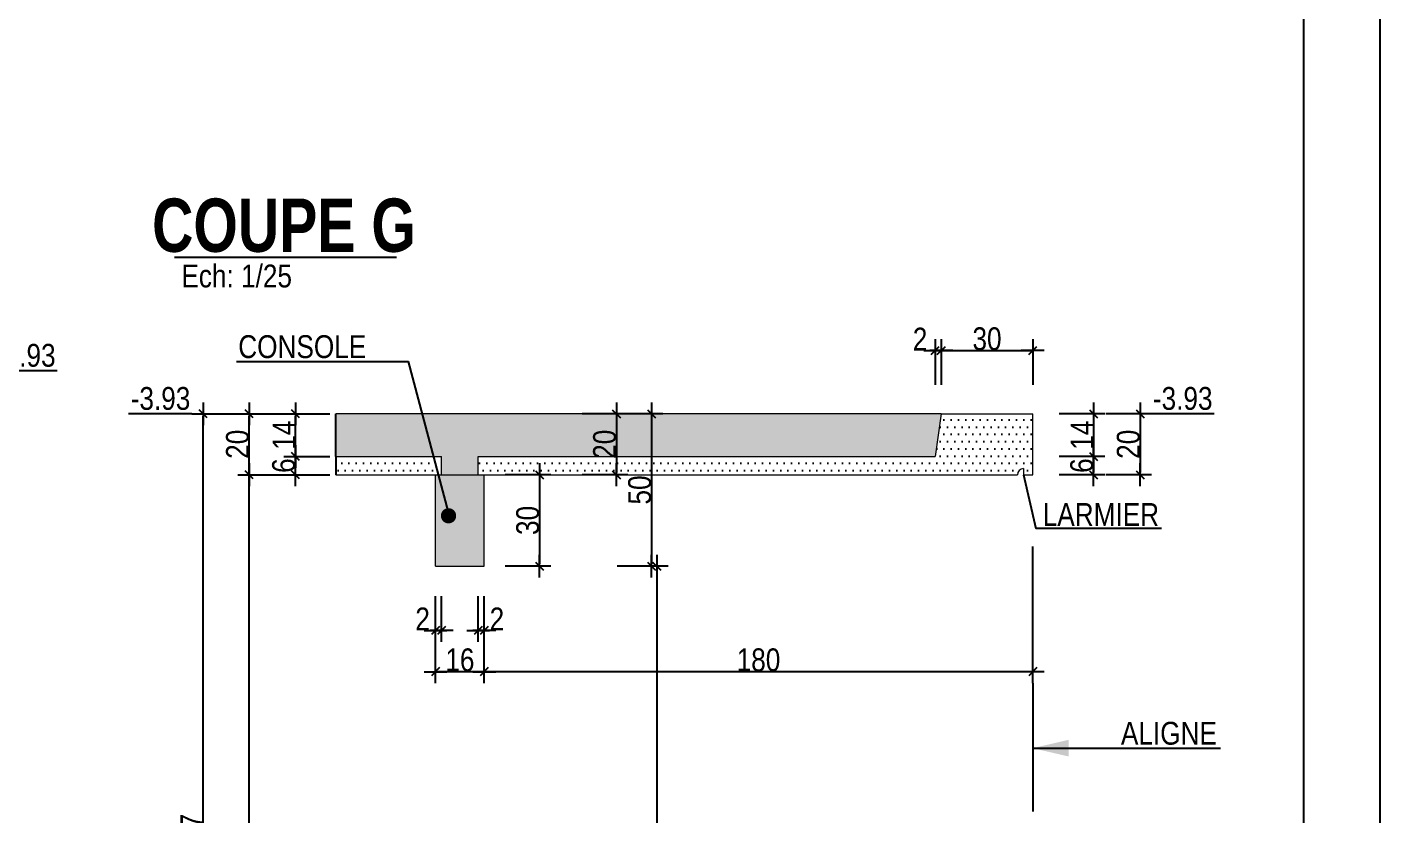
# Model space of a CAD drawing. Header units: millimetres. Extents: x 0 to 26138, y -32652 to 0.
# Drawn here: x 25250 to 26138, y -29892 to -29374 of the extents above; entities that cross this region are included whole.
import ezdxf
from ezdxf.enums import TextEntityAlignment as Align

# ---------------------------------------------------------------- set-up
doc = ezdxf.new("R2010")
doc.units = ezdxf.units.MM
for name, color, linetype in [('01-Cad  2', 1, 'Continuous'), ('01_cote_gen', 4, 'Continuous'), ('01_linteaux', 2, 'Continuous'), ('01_poch_BN', 9, 'Continuous'), ('01_poch_murs', 253, 'Continuous'), ('01_texte', 230, 'Continuous'), ('AA_COTES', 2, 'Continuous')]:
    doc.layers.add(name, color=color, linetype=linetype)
doc.layers.add('01_murs_coup', color=5, linetype='Continuous', lineweight=60)
doc.styles.add('ARIAL NA', font='ARIALN.TTF')
doc.styles.add('impact', font='impact.ttf')
doc.styles.add('STYLE2', font='ARIALN.TTF')
doc.dimstyles.new('JB25', dxfattribs={"dimscale": 0.1, "dimtxt": 150, "dimasz": 15, "dimexe": 0.1, "dimexo": 0.1, "dimgap": 0.09, "dimtad": 1, "dimdec": 1, "dimlfac": 0.5, "dimdsep": 46, "dimtxsty": 'STYLE2', "dimblk1": 'BOND_G', "dimblk2": 'BOND_D', "dimsah": 1, "dimcen": 1.5, "dimdle": 0.01, "dimse1": 1, "dimse2": 1, "dimclrd": 4, "dimclre": 2, "dimclrt": 6, "dimazin": 2, "dimtfac": 2.333333, "dimtdec": 1, "dimtix": 1, "dimtmove": 2, "dimatfit": 3, "dimldrblk": 'BOND_G', "dimfxl": 1, "dimtolj": 1, "dimtzin": 0, "dimarcsym": 0})

# ---------------------------------------------------------------- blocks, each defined once
blk = doc.blocks.new('BOND_G')
at = {"layer": 'AA_COTES', "color": 0}
for p, q in [((0, -5), (0, 15)), ((5, 0), (-5, 0)), ((1.77, 1.77), (-1.77, -1.77))]:
    blk.add_line(p, q, dxfattribs=at)
blk = doc.blocks.new('BOND_D')
at = {"layer": 'AA_COTES', "color": 0}
for p, q in [((5, 0), (-5, 0)), ((-1.77, -1.77), (1.77, 1.77)), ((0, 5), (0, -15))]:
    blk.add_line(p, q, dxfattribs=at)
blk = doc.blocks.new('*D3329')
at = {"layer": '01_cote_gen', "color": 4, "lineweight": -2, "ltscale": 2, "transparency": 16777216}
blk.add_line((25548.62, -29797.68), (25519.62, -29797.68), dxfattribs=at)
at = {"layer": 'Defpoints', "color": 0, "ltscale": 2, "transparency": 16777216}
for p in [(25518.12, -29728.36), (25550.12, -29728.36), (25518.12, -29797.68)]:
    blk.add_point(p, dxfattribs=at)
at = {"layer": '01_cote_gen', "color": 4, "lineweight": -2, "ltscale": 2, "transparency": 16777216, "xscale": 1.5, "yscale": 1.5, "zscale": 1.5, "rotation": 180}
blk.add_blockref('BOND_D', (25518.12, -29797.68), dxfattribs=at)
at = {"layer": '01_cote_gen', "color": 4, "lineweight": -2, "ltscale": 2, "transparency": 16777216, "xscale": 1.5, "yscale": 1.5, "zscale": 1.5}
blk.add_blockref('BOND_G', (25550.12, -29797.68), dxfattribs=at)
at = {"layer": '01_cote_gen', "color": 6, "lineweight": 0, "ltscale": 2, "transparency": 16777216, "insert": (25534.12, -29790.01), "char_height": 15, "attachment_point": 5, "style": 'STYLE2'}
blk.add_mtext('\\A1;16', dxfattribs=at)
blk = doc.blocks.new('*D3330')
at = {"layer": '01_cote_gen', "color": 4, "lineweight": -2, "ltscale": 2, "transparency": 16777216}
blk.add_line((25548.62, -29770.6), (25547.62, -29770.6), dxfattribs=at)
at = {"layer": 'Defpoints', "color": 0, "ltscale": 2, "transparency": 16777216}
for p in [(25546.12, -29668.36), (25550.12, -29668.36), (25546.12, -29770.6)]:
    blk.add_point(p, dxfattribs=at)
at = {"layer": '01_cote_gen', "color": 4, "lineweight": -2, "ltscale": 2, "transparency": 16777216, "xscale": 1.5, "yscale": 1.5, "zscale": 1.5, "rotation": 180}
blk.add_blockref('BOND_D', (25546.12, -29770.6), dxfattribs=at)
at = {"layer": '01_cote_gen', "color": 4, "lineweight": -2, "ltscale": 2, "transparency": 16777216, "xscale": 1.5, "yscale": 1.5, "zscale": 1.5}
blk.add_blockref('BOND_G', (25550.12, -29770.6), dxfattribs=at)
at = {"layer": '01_cote_gen', "color": 6, "lineweight": 0, "ltscale": 2, "transparency": 16777216, "insert": (25558.43, -29763.06), "char_height": 15, "attachment_point": 5, "style": 'STYLE2'}
blk.add_mtext('\\A1;2', dxfattribs=at)
blk = doc.blocks.new('*D3331')
at = {"layer": '01_cote_gen', "color": 4, "lineweight": -2, "ltscale": 2, "transparency": 16777216}
blk.add_line((25520.62, -29770.6), (25519.62, -29770.6), dxfattribs=at)
at = {"layer": 'Defpoints', "color": 0, "ltscale": 2, "transparency": 16777216}
for p in [(25518.12, -29668.36), (25522.12, -29668.36), (25518.12, -29770.6)]:
    blk.add_point(p, dxfattribs=at)
at = {"layer": '01_cote_gen', "color": 4, "lineweight": -2, "ltscale": 2, "transparency": 16777216, "xscale": 1.5, "yscale": 1.5, "zscale": 1.5, "rotation": 180}
blk.add_blockref('BOND_D', (25518.12, -29770.6), dxfattribs=at)
at = {"layer": '01_cote_gen', "color": 4, "lineweight": -2, "ltscale": 2, "transparency": 16777216, "xscale": 1.5, "yscale": 1.5, "zscale": 1.5}
blk.add_blockref('BOND_G', (25522.12, -29770.6), dxfattribs=at)
at = {"layer": '01_cote_gen', "color": 6, "lineweight": 0, "ltscale": 2, "transparency": 16777216, "insert": (25509.66, -29763.06), "char_height": 15, "attachment_point": 5, "style": 'STYLE2'}
blk.add_mtext('\\A1;2', dxfattribs=at)
blk = doc.blocks.new('*D3332')
at = {"layer": '01_cote_gen', "color": 4, "lineweight": -2, "ltscale": 2, "transparency": 16777216}
blk.add_line((25908.62, -29797.68), (25551.62, -29797.68), dxfattribs=at)
at = {"layer": 'Defpoints', "color": 0, "ltscale": 2, "transparency": 16777216}
for p in [(25910.12, -29668.36), (25550.12, -29691.1), (25550.12, -29797.68)]:
    blk.add_point(p, dxfattribs=at)
at = {"layer": '01_cote_gen', "color": 4, "lineweight": -2, "ltscale": 2, "transparency": 16777216, "xscale": 1.5, "yscale": 1.5, "zscale": 1.5, "rotation": 180}
blk.add_blockref('BOND_D', (25550.12, -29797.68), dxfattribs=at)
at = {"layer": '01_cote_gen', "color": 4, "lineweight": -2, "ltscale": 2, "transparency": 16777216, "xscale": 1.5, "yscale": 1.5, "zscale": 1.5}
blk.add_blockref('BOND_G', (25910.12, -29797.68), dxfattribs=at)
at = {"layer": '01_cote_gen', "color": 6, "lineweight": 0, "ltscale": 2, "transparency": 16777216, "insert": (25730.12, -29790.01), "char_height": 15, "attachment_point": 5, "style": 'STYLE2'}
blk.add_mtext('\\A1;180', dxfattribs=at)
blk = doc.blocks.new('*D3309')
at = {"layer": '01_cote_gen', "color": 4, "lineweight": -2, "ltscale": 2, "transparency": 16777216}
blk.add_line((25851.62, -29586.82), (25908.62, -29586.82), dxfattribs=at)
at = {"layer": 'Defpoints', "color": 0, "ltscale": 2, "transparency": 16777216}
for p in [(25910.12, -29586.82), (25850.12, -29634.46), (25910.12, -29634.46)]:
    blk.add_point(p, dxfattribs=at)
at = {"layer": '01_cote_gen', "color": 4, "lineweight": -2, "ltscale": 2, "transparency": 16777216, "xscale": 1.5, "yscale": 1.5, "zscale": 1.5, "rotation": 180}
blk.add_blockref('BOND_G', (25850.12, -29586.82), dxfattribs=at)
at = {"layer": '01_cote_gen', "color": 4, "lineweight": -2, "ltscale": 2, "transparency": 16777216, "xscale": 1.5, "yscale": 1.5, "zscale": 1.5}
blk.add_blockref('BOND_D', (25910.12, -29586.82), dxfattribs=at)
at = {"layer": '01_cote_gen', "color": 6, "lineweight": 0, "ltscale": 2, "transparency": 16777216, "insert": (25880.12, -29579.15), "char_height": 15, "attachment_point": 5, "style": 'STYLE2'}
blk.add_mtext('\\A1;30', dxfattribs=at)
blk = doc.blocks.new('*D3310')
at = {"layer": '01_cote_gen', "color": 4, "lineweight": -2, "ltscale": 2, "transparency": 16777216}
blk.add_line((25847.62, -29586.82), (25848.62, -29586.82), dxfattribs=at)
at = {"layer": 'Defpoints', "color": 0, "ltscale": 2, "transparency": 16777216}
for p in [(25850.12, -29586.82), (25850.12, -29634.46), (25846.12, -29662.46)]:
    blk.add_point(p, dxfattribs=at)
at = {"layer": '01_cote_gen', "color": 4, "lineweight": -2, "ltscale": 2, "transparency": 16777216, "xscale": 1.5, "yscale": 1.5, "zscale": 1.5, "rotation": 180}
blk.add_blockref('BOND_G', (25846.12, -29586.82), dxfattribs=at)
at = {"layer": '01_cote_gen', "color": 4, "lineweight": -2, "ltscale": 2, "transparency": 16777216, "xscale": 1.5, "yscale": 1.5, "zscale": 1.5}
blk.add_blockref('BOND_D', (25850.12, -29586.82), dxfattribs=at)
at = {"layer": '01_cote_gen', "color": 6, "lineweight": 0, "ltscale": 2, "transparency": 16777216, "insert": (25836.16, -29579.28), "char_height": 15, "attachment_point": 5, "style": 'STYLE2'}
blk.add_mtext('\\A1;2', dxfattribs=at)
blk = doc.blocks.new('*D3311')
at = {"layer": '01_cote_gen', "color": 4, "lineweight": -2, "ltscale": 2, "transparency": 16777216}
blk.add_line((25980.6, -29629.86), (25980.6, -29666.86), dxfattribs=at)
at = {"layer": 'Defpoints', "color": 0, "ltscale": 2, "transparency": 16777216}
for p in [(25901.22, -29628.36), (25901.22, -29668.36), (25980.6, -29668.36)]:
    blk.add_point(p, dxfattribs=at)
at = {"layer": '01_cote_gen', "color": 4, "lineweight": -2, "ltscale": 2, "transparency": 16777216, "xscale": 1.5, "yscale": 1.5, "zscale": 1.5}
for name, p, rotation in [('BOND_G', (25980.6, -29628.36), 90), ('BOND_D', (25980.6, -29668.36), 270)]:
    blk.add_blockref(name, p, dxfattribs=dict(at, rotation=rotation))
at = {"layer": '01_cote_gen', "color": 6, "lineweight": 0, "ltscale": 2, "transparency": 16777216, "insert": (25972.93, -29648.36), "char_height": 15, "attachment_point": 5, "rotation": 90, "style": 'STYLE2'}
blk.add_mtext('\\A1;20', dxfattribs=at)
blk = doc.blocks.new('*D3312')
at = {"layer": '01_cote_gen', "color": 4, "lineweight": -2, "ltscale": 2, "transparency": 16777216}
blk.add_line((25949.99, -29629.86), (25949.99, -29654.86), dxfattribs=at)
at = {"layer": 'Defpoints', "color": 0, "ltscale": 2, "transparency": 16777216}
for p in [(25901.22, -29628.36), (25837.22, -29656.36), (25949.99, -29656.36)]:
    blk.add_point(p, dxfattribs=at)
at = {"layer": '01_cote_gen', "color": 4, "lineweight": -2, "ltscale": 2, "transparency": 16777216, "xscale": 1.5, "yscale": 1.5, "zscale": 1.5}
for name, p, rotation in [('BOND_G', (25949.99, -29628.36), 90), ('BOND_D', (25949.99, -29656.36), 270)]:
    blk.add_blockref(name, p, dxfattribs=dict(at, rotation=rotation))
at = {"layer": '01_cote_gen', "color": 6, "lineweight": 0, "ltscale": 2, "transparency": 16777216, "insert": (25942.45, -29642.36), "char_height": 15, "attachment_point": 5, "rotation": 90, "style": 'STYLE2'}
blk.add_mtext('\\A1;14', dxfattribs=at)
blk = doc.blocks.new('*D3313')
at = {"layer": '01_cote_gen', "color": 4, "lineweight": -2, "ltscale": 2, "transparency": 16777216}
blk.add_line((25949.99, -29657.86), (25949.99, -29666.86), dxfattribs=at)
at = {"layer": 'Defpoints', "color": 0, "ltscale": 2, "transparency": 16777216}
for p in [(25837.22, -29656.36), (25837.22, -29668.36), (25949.99, -29668.36)]:
    blk.add_point(p, dxfattribs=at)
at = {"layer": '01_cote_gen', "color": 4, "lineweight": -2, "ltscale": 2, "transparency": 16777216, "xscale": 1.5, "yscale": 1.5, "zscale": 1.5}
for name, p, rotation in [('BOND_G', (25949.99, -29656.36), 90), ('BOND_D', (25949.99, -29668.36), 270)]:
    blk.add_blockref(name, p, dxfattribs=dict(at, rotation=rotation))
at = {"layer": '01_cote_gen', "color": 6, "lineweight": 0, "ltscale": 2, "transparency": 16777216, "insert": (25942.32, -29662.36), "char_height": 15, "attachment_point": 5, "rotation": 90, "style": 'STYLE2'}
blk.add_mtext('\\A1;6', dxfattribs=at)
blk = doc.blocks.new('*D3314')
at = {"layer": '01_cote_gen', "color": 4, "lineweight": -2, "ltscale": 2, "transparency": 16777216}
blk.add_line((25426.17, -29666.86), (25426.17, -29657.86), dxfattribs=at)
at = {"layer": 'Defpoints', "color": 0, "ltscale": 2, "transparency": 16777216}
for p in [(25426.17, -29656.36), (25449, -29656.36), (25449, -29668.36)]:
    blk.add_point(p, dxfattribs=at)
at = {"layer": '01_cote_gen', "color": 4, "lineweight": -2, "ltscale": 2, "transparency": 16777216, "xscale": 1.5, "yscale": 1.5, "zscale": 1.5}
for name, p, rotation in [('BOND_D', (25426.17, -29656.36), 90), ('BOND_G', (25426.17, -29668.36), 270)]:
    blk.add_blockref(name, p, dxfattribs=dict(at, rotation=rotation))
at = {"layer": '01_cote_gen', "color": 6, "lineweight": 0, "ltscale": 2, "transparency": 16777216, "insert": (25418.5, -29662.36), "char_height": 15, "attachment_point": 5, "rotation": 90, "style": 'STYLE2'}
blk.add_mtext('\\A1;6', dxfattribs=at)
blk = doc.blocks.new('*D3315')
at = {"layer": '01_cote_gen', "color": 4, "lineweight": -2, "ltscale": 2, "transparency": 16777216}
blk.add_line((25426.17, -29654.86), (25426.17, -29629.86), dxfattribs=at)
at = {"layer": 'Defpoints', "color": 0, "ltscale": 2, "transparency": 16777216}
for p in [(25426.17, -29628.36), (25451.04, -29628.36), (25441.18, -29656.36)]:
    blk.add_point(p, dxfattribs=at)
at = {"layer": '01_cote_gen', "color": 4, "lineweight": -2, "ltscale": 2, "transparency": 16777216, "xscale": 1.5, "yscale": 1.5, "zscale": 1.5}
for name, p, rotation in [('BOND_D', (25426.17, -29628.36), 90), ('BOND_G', (25426.17, -29656.36), 270)]:
    blk.add_blockref(name, p, dxfattribs=dict(at, rotation=rotation))
at = {"layer": '01_cote_gen', "color": 6, "lineweight": 0, "ltscale": 2, "transparency": 16777216, "insert": (25418.63, -29642.36), "char_height": 15, "attachment_point": 5, "rotation": 90, "style": 'STYLE2'}
blk.add_mtext('\\A1;14', dxfattribs=at)
blk = doc.blocks.new('*D3333')
at = {"layer": '01_cote_gen', "color": 4, "lineweight": -2, "ltscale": 2, "transparency": 16777216}
blk.add_line((25636.83, -29629.86), (25636.83, -29666.86), dxfattribs=at)
at = {"layer": 'Defpoints', "color": 0, "ltscale": 2, "transparency": 16777216}
for p in [(25619.7, -29628.36), (25550.12, -29668.36), (25636.83, -29668.36)]:
    blk.add_point(p, dxfattribs=at)
at = {"layer": '01_cote_gen', "color": 4, "lineweight": -2, "ltscale": 2, "transparency": 16777216, "xscale": 1.5, "yscale": 1.5, "zscale": 1.5}
for name, p, rotation in [('BOND_G', (25636.83, -29628.36), 90), ('BOND_D', (25636.83, -29668.36), 270)]:
    blk.add_blockref(name, p, dxfattribs=dict(at, rotation=rotation))
at = {"layer": '01_cote_gen', "color": 6, "lineweight": 0, "ltscale": 2, "transparency": 16777216, "insert": (25629.16, -29648.36), "char_height": 15, "attachment_point": 5, "rotation": 90, "style": 'STYLE2'}
blk.add_mtext('\\A1;20', dxfattribs=at)
blk = doc.blocks.new('*D3334')
at = {"layer": '01_cote_gen', "color": 4, "lineweight": -2, "ltscale": 2, "transparency": 16777216}
blk.add_line((25586.35, -29669.86), (25586.35, -29726.86), dxfattribs=at)
at = {"layer": 'Defpoints', "color": 0, "ltscale": 2, "transparency": 16777216}
for p in [(25571.67, -29668.36), (25550.12, -29728.36), (25586.35, -29728.36)]:
    blk.add_point(p, dxfattribs=at)
at = {"layer": '01_cote_gen', "color": 4, "lineweight": -2, "ltscale": 2, "transparency": 16777216, "xscale": 1.5, "yscale": 1.5, "zscale": 1.5}
for name, p, rotation in [('BOND_G', (25586.35, -29668.36), 90), ('BOND_D', (25586.35, -29728.36), 270)]:
    blk.add_blockref(name, p, dxfattribs=dict(at, rotation=rotation))
at = {"layer": '01_cote_gen', "color": 6, "lineweight": 0, "ltscale": 2, "transparency": 16777216, "insert": (25578.69, -29698.36), "char_height": 15, "attachment_point": 5, "rotation": 90, "style": 'STYLE2'}
blk.add_mtext('\\A1;30', dxfattribs=at)
blk = doc.blocks.new('*D3335')
at = {"layer": '01_cote_gen', "color": 4, "lineweight": -2, "ltscale": 2, "transparency": 16777216}
blk.add_line((25659.85, -29629.86), (25659.85, -29726.86), dxfattribs=at)
at = {"layer": 'Defpoints', "color": 0, "ltscale": 2, "transparency": 16777216}
for p in [(25651.43, -29628.36), (25593.85, -29728.36), (25659.85, -29728.36)]:
    blk.add_point(p, dxfattribs=at)
at = {"layer": '01_cote_gen', "color": 4, "lineweight": -2, "ltscale": 2, "transparency": 16777216, "xscale": 1.5, "yscale": 1.5, "zscale": 1.5}
for name, p, rotation in [('BOND_G', (25659.85, -29628.36), 90), ('BOND_D', (25659.85, -29728.36), 270)]:
    blk.add_blockref(name, p, dxfattribs=dict(at, rotation=rotation))
at = {"layer": '01_cote_gen', "color": 6, "lineweight": 0, "ltscale": 2, "transparency": 16777216, "insert": (25652.18, -29678.36), "char_height": 15, "attachment_point": 5, "rotation": 90, "style": 'STYLE2'}
blk.add_mtext('\\A1;50', dxfattribs=at)
blk = doc.blocks.new('*D3317')
at = {"layer": '01_cote_gen', "color": 4, "lineweight": -2, "ltscale": 2, "transparency": 16777216}
blk.add_line((25395.87, -29666.86), (25395.87, -29629.86), dxfattribs=at)
at = {"layer": 'Defpoints', "color": 0, "ltscale": 2, "transparency": 16777216}
for p in [(25395.87, -29628.36), (25448.67, -29628.36), (25448.67, -29668.36)]:
    blk.add_point(p, dxfattribs=at)
at = {"layer": '01_cote_gen', "color": 4, "lineweight": -2, "ltscale": 2, "transparency": 16777216, "xscale": 1.5, "yscale": 1.5, "zscale": 1.5}
for name, p, rotation in [('BOND_D', (25395.87, -29628.36), 90), ('BOND_G', (25395.87, -29668.36), 270)]:
    blk.add_blockref(name, p, dxfattribs=dict(at, rotation=rotation))
at = {"layer": '01_cote_gen', "color": 6, "lineweight": 0, "ltscale": 2, "transparency": 16777216, "insert": (25388.21, -29648.36), "char_height": 15, "attachment_point": 5, "rotation": 90, "style": 'STYLE2'}
blk.add_mtext('\\A1;20', dxfattribs=at)
blk = doc.blocks.new('*D3318')
at = {"layer": '01_cote_gen', "color": 4, "lineweight": -2, "ltscale": 2, "transparency": 16777216}
blk.add_line((25395.87, -30180.86), (25395.87, -29669.86), dxfattribs=at)
at = {"layer": 'Defpoints', "color": 0, "ltscale": 2, "transparency": 16777216}
for p in [(25395.87, -29668.36), (25403.37, -29668.36), (25418.37, -30182.36)]:
    blk.add_point(p, dxfattribs=at)
at = {"layer": '01_cote_gen', "color": 4, "lineweight": -2, "ltscale": 2, "transparency": 16777216, "xscale": 1.5, "yscale": 1.5, "zscale": 1.5}
for name, p, rotation in [('BOND_D', (25395.87, -29668.36), 90), ('BOND_G', (25395.87, -30182.36), 270)]:
    blk.add_blockref(name, p, dxfattribs=dict(at, rotation=rotation))
at = {"layer": '01_cote_gen', "color": 6, "lineweight": 0, "ltscale": 2, "transparency": 16777216, "insert": (25388.21, -29925.36), "char_height": 15, "attachment_point": 5, "rotation": 90, "style": 'STYLE2'}
blk.add_mtext('\\A1;257', dxfattribs=at)
blk = doc.blocks.new('*D3319')
at = {"layer": '01_cote_gen', "color": 4, "lineweight": -2, "ltscale": 2, "transparency": 16777216}
blk.add_line((25365.69, -30180.86), (25365.69, -29629.86), dxfattribs=at)
at = {"layer": 'Defpoints', "color": 0, "ltscale": 2, "transparency": 16777216}
for p in [(25365.69, -29628.36), (25418.37, -29628.36), (25418.37, -30182.36)]:
    blk.add_point(p, dxfattribs=at)
at = {"layer": '01_cote_gen', "color": 4, "lineweight": -2, "ltscale": 2, "transparency": 16777216, "xscale": 1.5, "yscale": 1.5, "zscale": 1.5}
for name, p, rotation in [('BOND_D', (25365.69, -29628.36), 90), ('BOND_G', (25365.69, -30182.36), 270)]:
    blk.add_blockref(name, p, dxfattribs=dict(at, rotation=rotation))
at = {"layer": '01_cote_gen', "color": 6, "lineweight": 0, "ltscale": 2, "transparency": 16777216, "insert": (25358.15, -29905.36), "char_height": 15, "attachment_point": 5, "rotation": 90, "style": 'STYLE2'}
blk.add_mtext('\\A1;277', dxfattribs=at)
blk = doc.blocks.new('*D3337')
at = {"layer": '01_cote_gen', "color": 4, "lineweight": -2, "ltscale": 0.1, "transparency": 16777216}
blk.add_line((25663.29, -29729.86), (25663.29, -30152.86), dxfattribs=at)
at = {"layer": 'Defpoints', "color": 0, "ltscale": 0.1, "transparency": 16777216}
for p in [(25608.83, -29728.36), (25655.79, -30154.36), (25663.29, -30154.36)]:
    blk.add_point(p, dxfattribs=at)
at = {"layer": '01_cote_gen', "color": 4, "lineweight": -2, "ltscale": 0.1, "transparency": 16777216, "xscale": 1.5, "yscale": 1.5, "zscale": 1.5}
for name, p, rotation in [('BOND_G', (25663.29, -29728.36), 90), ('BOND_D', (25663.29, -30154.36), 270)]:
    blk.add_blockref(name, p, dxfattribs=dict(at, rotation=rotation))
at = {"layer": '01_cote_gen', "color": 6, "ltscale": 0.1, "transparency": 16777216, "insert": (25655.62, -29941.36), "char_height": 15, "attachment_point": 5, "rotation": 90, "style": 'STYLE2'}
blk.add_mtext('\\A1;213', dxfattribs=at)

msp = doc.modelspace()

# ---------------------------------------------------------------- hatches: boundary and pattern name
at = {"layer": '01_poch_BN', "ltscale": 0.1}
h = msp.add_hatch(color=256, dxfattribs=at)
h.dxf.hatch_style = 1
h.paths.add_polyline_path([(25850.12, -29628.36), (25509.55, -29628.36), (25516.98, -29656.36), (25522.12, -29656.36), (25522.12, -29668.36), (25546.12, -29668.36), (25546.12, -29656.36), (25846.12, -29656.36)])
h.paths.add_polyline_path([(25509.55, -29628.36), (25452.74, -29628.36), (25452.74, -29656.36), (25516.98, -29656.36)])
h = msp.add_hatch(color=256, dxfattribs=at)
h.dxf.hatch_style = 1
h.paths.add_polyline_path([(25550.12, -29668.36), (25520.16, -29668.36), (25526.65, -29692.84, -0.414214), (25529.15, -29695.34, -1), (25524.15, -29695.34, -0.414214), (25526.65, -29692.84), (25520.16, -29668.36), (25518.12, -29668.36), (25518.12, -29728.36), (25550.12, -29728.36)])
at = {"layer": '01_poch_murs', "ltscale": 0.1}
h = msp.add_hatch(dxfattribs=at)
h.set_pattern_fill('DOTS', color=256, scale=3)
h.set_pattern_definition([(0, (86.7033, 0), (2.38125, 4.7625), [0, -4.7625])])
h.paths.add_polyline_path([(25910.12, -29628.36), (25850.12, -29628.36), (25846.12, -29656.36), (25546.12, -29656.36), (25546.12, -29668.36), (25900.12, -29668.36, -0.414214), (25904.12, -29664.36), (25904.12, -29668.36), (25910.12, -29668.36)])
h.paths.add_polyline_path([(25516.98, -29656.36), (25452.74, -29656.36), (25452.74, -29668.36), (25520.16, -29668.36)])

# ---------------------------------------------------------------- linework, layer by layer
at = {"layer": '01-Cad  2'}
for p, q in [((26138.02, -28452.24), (26138.02, -31167.24)), ((26088.02, -31167.24), (26088.02, -28502.24))]:
    msp.add_line(p, q, dxfattribs=at)
at = {"layer": '01_linteaux', "lineweight": 0}
msp.add_line((25850.12, -29628.36), (25452.74, -29628.36), dxfattribs=at)
at = {"layer": '01_murs_coup', "linetype": 'Continuous', "lineweight": 0}
for p, q in [((25850.12, -29628.36), (25846.12, -29656.36)), ((25850.12, -29628.36), (25910.12, -29628.36)), ((25910.12, -29668.36), (25910.12, -29628.36)), ((25452.74, -29656.36), (25522.12, -29656.36)), ((25522.12, -29668.36), (25522.12, -29656.36)), ((25546.12, -29656.36), (25846.12, -29656.36)), ((25546.12, -29668.36), (25546.12, -29656.36)), ((25904.12, -29664.36), (25904.12, -29668.36)), ((25452.74, -29668.36), (25900.12, -29668.36)), ((25518.12, -29728.36), (25518.12, -29668.36)), ((25550.12, -29728.36), (25550.12, -29668.36)), ((25904.12, -29668.36), (25910.12, -29668.36)), ((25518.12, -29728.36), (25550.12, -29728.36))]:
    msp.add_line(p, q, dxfattribs=at)
msp.add_arc((25904.12, -29668.36), 4, 90, 180, dxfattribs=at)
at = {"layer": '01_poch_BN', "ltscale": 0.1}
for q in [(25452.74, -29628.36), (25452.74, -29668.36)]:
    msp.add_line((25452.74, -29656.36), q, dxfattribs=at)
at = {"layer": '01_texte'}
for p, q in [((25346.85, -29525.58), (25492.45, -29525.58)), ((25387.47, -29594.03), (25500.45, -29594.03)), ((25526.65, -29692.84), (25500.45, -29594.03)), ((25269.76, -29600.05), (25228.08, -29600.05)), ((25358.19, -29628.36), (25316.51, -29628.36)), ((26029.13, -29628.36), (25987.45, -29628.36)), ((25904.12, -29668.36), (25912.09, -29703.66)), ((25994.6, -29703.66), (25912.09, -29703.66)), ((25910.12, -29775.18), (25910.12, -29715.53)), ((25910.12, -29805.18), (25910.12, -29889.55)), ((25910.12, -29847.91), (26033.43, -29847.91))]:
    msp.add_line(p, q, dxfattribs=at)
at = {"layer": '01_texte', "const_width": 5}
msp.add_lwpolyline([(25524.15, -29695.34, 1), (25529.15, -29695.34, 1)], format="xyb", close=True, dxfattribs=at)
at = {"layer": '01_texte'}
for points in [[(25910.12, -29847.91), (25933.76, -29842.43), (25933.76, -29847.91)], [(25910.12, -29847.91), (25933.76, -29853.4), (25933.76, -29847.91)]]:
    msp.add_solid(points, dxfattribs=at)

# ---------------------------------------------------------------- texts
at = {"layer": '01_texte', "style": 'impact'}
msp.add_text('COUPE G', height=35, dxfattribs=at).set_placement((25418.66, -29504.48), align=Align.MIDDLE)
at = {"layer": '01_texte'}
for s, style, p in [('Ech: 1/25', 'STYLE2', (25351.32, -29545.36)), ('CONSOLE', 'STYLE2', (25388.65, -29591.75)), ('-3.93', 'ARIAL NA', (25229.6, -29597.44)), ('-3.93', 'ARIAL NA', (25318.03, -29625.75)), ('-3.93', 'ARIAL NA', (25988.97, -29625.74)), ('LARMIER', 'ARIAL NA', (25916.68, -29701.97)), ('ALIGNE', 'STYLE2', (25968.01, -29845.63))]:
    msp.add_text(s, height=15, dxfattribs=dict(at, style=style)).set_placement(p)

# ---------------------------------------------------------------- dimensions: what is measured, and where the dimension line sits
at = {"layer": '01_cote_gen', "lineweight": 0, "ltscale": 2}
for base, p1, p2, picture, middle in [((25850.12, -29586.82), (25846.12, -29662.46), (25850.12, -29634.46), '*D3310', (25836.16, -29579.28)), ((25518.12, -29770.6), (25522.12, -29668.36), (25518.12, -29668.36), '*D3331', (25509.66, -29763.06)), ((25546.12, -29770.6), (25550.12, -29668.36), (25546.12, -29668.36), '*D3330', (25558.43, -29763.06))]:
    dim = msp.add_linear_dim(base=base, p1=p1, p2=p2, dimstyle='JB25', dxfattribs=at)
    dim.commit()
    dim.dimension.update_dxf_attribs({"geometry": picture, "text_midpoint": middle, "dimtype": 160})
for base, p1, p2, picture, middle in [((25910.12, -29586.82), (25850.12, -29634.46), (25910.12, -29634.46), '*D3309', (25880.12, -29579.15)), ((25550.12, -29797.68), (25910.12, -29668.36), (25550.12, -29691.1), '*D3332', (25730.12, -29790.01)), ((25518.12, -29797.68), (25550.12, -29728.36), (25518.12, -29728.36), '*D3329', (25534.12, -29790.01))]:
    dim = msp.add_linear_dim(base=base, p1=p1, p2=p2, dimstyle='JB25', dxfattribs=at)
    dim.commit()
    dim.dimension.update_dxf_attribs({"geometry": picture, "text_midpoint": middle})
for base, p1, p2, picture, middle in [((25365.69, -29628.36), (25418.37, -30182.36), (25418.37, -29628.36), '*D3319', (25358.15, -29905.36)), ((25395.87, -29628.36), (25448.67, -29668.36), (25448.67, -29628.36), '*D3317', (25388.21, -29648.36)), ((25426.17, -29628.36), (25441.18, -29656.36), (25451.04, -29628.36), '*D3315', (25418.63, -29642.36)), ((25636.83, -29668.36), (25619.7, -29628.36), (25550.12, -29668.36), '*D3333', (25629.16, -29648.36)), ((25659.85, -29728.36), (25651.43, -29628.36), (25593.85, -29728.36), '*D3335', (25652.18, -29678.36)), ((25949.99, -29656.36), (25901.22, -29628.36), (25837.22, -29656.36), '*D3312', (25942.45, -29642.36)), ((25980.6, -29668.36), (25901.22, -29628.36), (25901.22, -29668.36), '*D3311', (25972.93, -29648.36)), ((25426.17, -29656.36), (25449, -29668.36), (25449, -29656.36), '*D3314', (25418.5, -29662.36)), ((25949.99, -29668.36), (25837.22, -29656.36), (25837.22, -29668.36), '*D3313', (25942.32, -29662.36)), ((25395.87, -29668.36), (25418.37, -30182.36), (25403.37, -29668.36), '*D3318', (25388.21, -29925.36)), ((25586.35, -29728.36), (25571.67, -29668.36), (25550.12, -29728.36), '*D3334', (25578.69, -29698.36))]:
    dim = msp.add_linear_dim(base=base, p1=p1, p2=p2, angle=90, dimstyle='JB25', dxfattribs=at)
    dim.commit()
    dim.dimension.update_dxf_attribs({"geometry": picture, "text_midpoint": middle})
at = {"layer": '01_cote_gen', "ltscale": 0.1}
dim = msp.add_linear_dim(base=(25663.29, -30154.36), p1=(25608.83, -29728.36), p2=(25655.79, -30154.36), angle=90, dimstyle='JB25', dxfattribs=at)
dim.commit()
dim.dimension.update_dxf_attribs({"geometry": '*D3337', "text_midpoint": (25655.62, -29941.36)})

doc.saveas('drawing.dxf')
